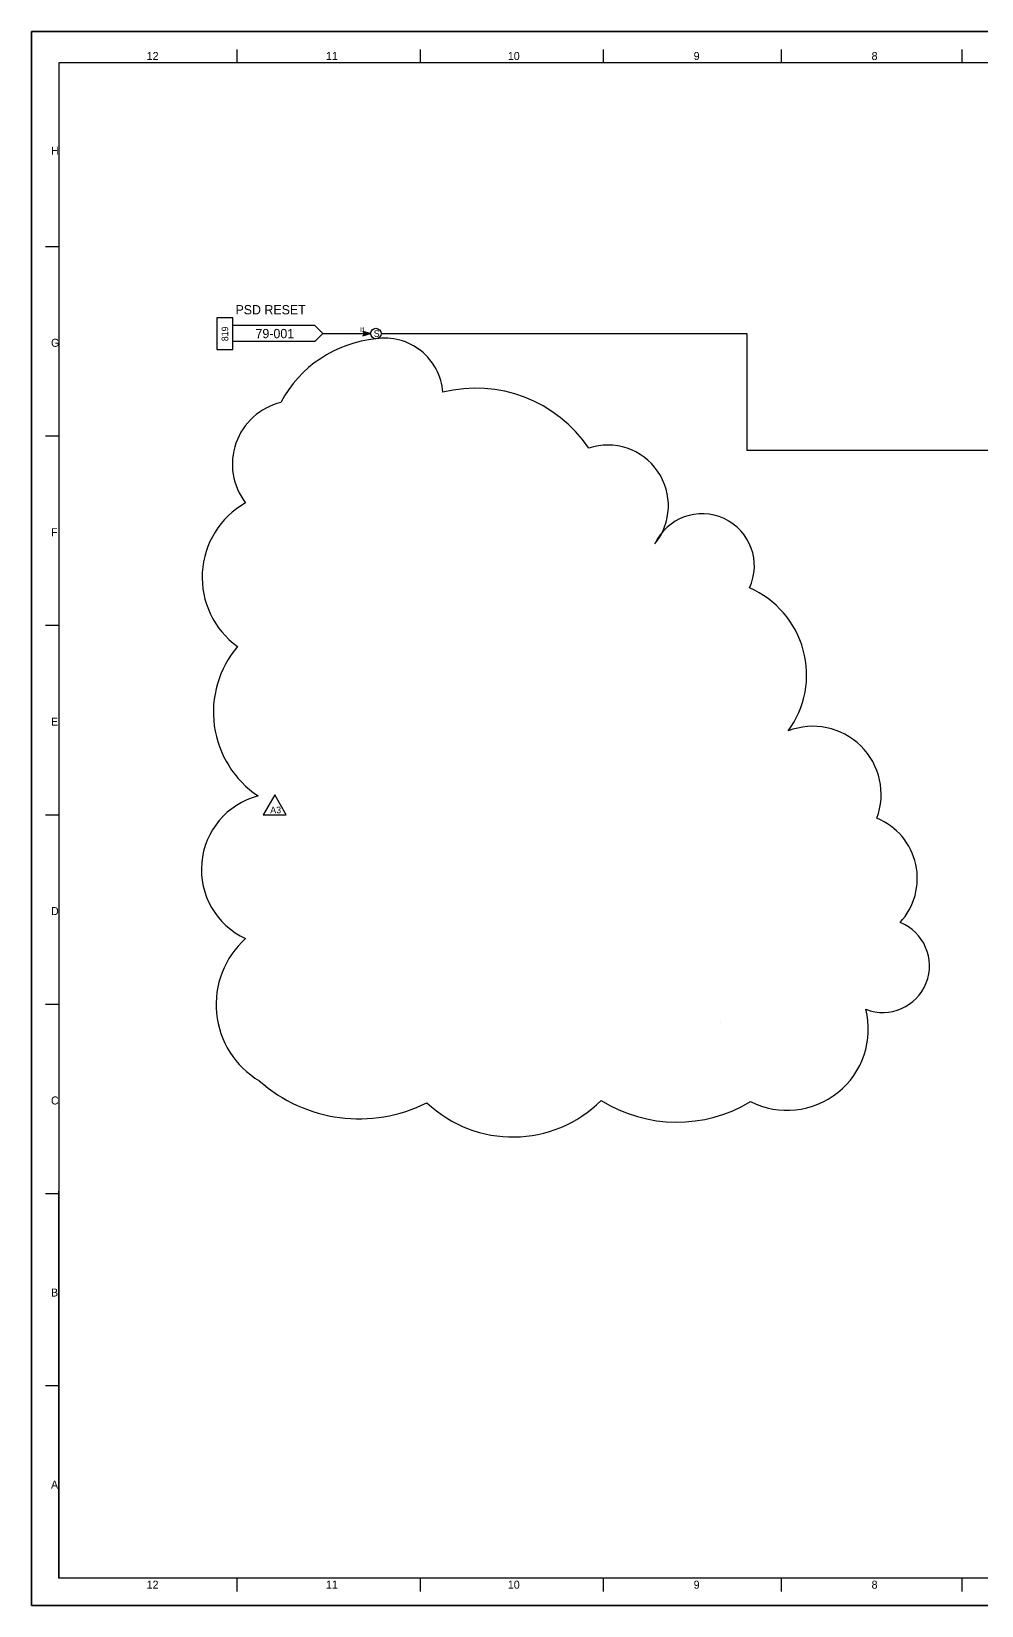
# Model space of a CAD drawing. Extents: x 0 to 841, y 0 to 594.
# Drawn here: x 0 to 359, y 0 to 594 of the extents above; entities that cross this region are included whole.
import ezdxf

# ---------------------------------------------------------------- set-up
doc = ezdxf.new("R2010")
doc.units = 0
for name, color, linetype in [('01-LIN-025-A', 7, 'Continuous'), ('08-LIN-050-A', 7, 'Continuous'), ('09-LIN-050-B', 7, 'Continuous'), ('12-LIN-100-A', 7, 'Continuous'), ('18-LIN-025-SP', 7, 'Continuous'), ('45-', 7, 'Continuous'), ('46-', 7, 'Continuous'), ('48-BOR-018', 7, 'Continuous'), ('49-LOG-UD', 7, 'Continuous'), ('50-REV-035-TRNG', 7, 'Continuous'), ('51-REV-035-CLD', 7, 'Continuous')]:
    doc.layers.add(name, color=color, linetype=linetype)

msp = doc.modelspace()

# ---------------------------------------------------------------- linework, layer by layer
at = {"layer": '01-LIN-025-A'}
for p, q in [((77.49, 587.26), (77.49, 582.23)), ((146.65, 587.26), (146.65, 582.23)), ((215.82, 587.26), (215.82, 582.23)), ((282.98, 587.26), (282.98, 582.23)), ((351.14, 587.26), (351.14, 582.23)), ((10.33, 512.76), (5.32, 512.76)), ((70, 486), (70, 474)), ((76, 486), (70, 486)), ((76, 474), (76, 486)), ((107, 483), (76, 483)), ((107, 483), (110, 480)), ((107, 477), (76, 477)), ((110, 480), (107, 477)), ((70, 474), (76, 474)), ((10.33, 441.28), (5.32, 441.28)), ((10.33, 369.8), (5.32, 369.8)), ((10.33, 298.32), (5.32, 298.32)), ((10.33, 226.84), (5.32, 226.84)), ((10.33, 155.36), (5.32, 155.36)), ((10.33, 10.38), (10.33, 156.36)), ((10.33, 82.87), (5.32, 82.87)), ((77.49, 10.38), (77.49, 5.35)), ((146.65, 10.38), (146.65, 5.35)), ((215.82, 10.38), (215.82, 5.35)), ((282.98, 10.38), (282.98, 5.35)), ((351.14, 10.38), (351.14, 5.35))]:
    msp.add_line(p, q, dxfattribs=at)
at = {"layer": '08-LIN-050-A'}
for p, q in [((829.26, 582.23), (10.33, 582.23)), ((10.33, 582.23), (10.33, 10.38)), ((648.95, 10.38), (10.33, 10.38))]:
    msp.add_line(p, q, dxfattribs=at)
at = {"layer": '09-LIN-050-B'}
msp.add_lwpolyline([(0, 0), (841, 0), (841, 594), (0, 594)], close=True, dxfattribs=at)
at = {"layer": '12-LIN-100-A'}
msp.add_line((260, 220), (260, 220), dxfattribs=at)
msp.add_lwpolyline([(0, 594), (841, 594), (841, 0), (0, 0)], close=True, dxfattribs=at)
at = {"layer": '18-LIN-025-SP'}
msp.add_lwpolyline([(132, 480), (270, 480), (270, 436), (448, 436)], dxfattribs=at)
at = {"layer": '46-'}
for p, q in [((128, 480), (125, 480.8)), ((125, 480.8), (125.8, 480)), ((125.8, 480), (125, 479.2)), ((125, 479.2), (128, 480)), ((127.6, 480), (125.4, 480.6)), ((125.4, 480.6), (126, 480)), ((126, 480), (125.4, 479.4)), ((125.4, 479.4), (127.6, 480)), ((127.2, 480), (125.8, 480.4)), ((125.8, 480.4), (126.2, 480)), ((126.2, 480), (125.8, 479.6)), ((125.8, 479.6), (127.2, 480)), ((126.8, 480), (126.2, 480.2)), ((126.2, 480.2), (126.4, 480)), ((126.4, 480), (126.2, 479.8)), ((126.2, 479.8), (126.8, 480))]:
    msp.add_line(p, q, dxfattribs=at)
msp.add_lwpolyline([(110, 480), (128, 480)], dxfattribs=at)
at = {"layer": '48-BOR-018'}
msp.add_circle((130, 480), 2, dxfattribs=at)
at = {"layer": '50-REV-035-TRNG'}
msp.add_lwpolyline([(91.81, 305.92), (87.48, 298.42), (96.14, 298.42)], close=True, dxfattribs=at)
at = {"layer": '51-REV-035-CLD'}
for centre, radius, start, end in [((134.32, 432.74), 45.47, 95.45424, 152.15862), ((133.36, 456.34), 21.92, 3.93974, 98.82223), ((167.71, 407.96), 51.43, 34.06051, 104.04455), ((99.74, 430.71), 23.93, 103.58255, 217.60551), ((217.5, 415.03), 22.89, 320.9602, 108.28811), ((96.7, 388.02), 32.28, 119.56012, 234.08022), ((253.13, 392.3), 19.7, 335.08581, 155.04512), ((256.8, 351.19), 35.75, 323.72214, 66.60499), ((106.78, 337.14), 38.13, 139.55322, 236.0942), ((294.96, 306.06), 25.73, 339.55621, 111.27975), ((92.83, 277.75), 28.7, 104.77715, 245.1647), ((309.86, 274.39), 24.48, 317.13069, 67.89297), ((321.35, 241.38), 17.58, 248.45902, 68.45902), ((103.24, 226.78), 33.55, 132.02759, 239.08126), ((285.2, 217.52), 30.63, 243.27937, 14.17847), ((123.69, 240.46), 56.78, 228.40398, 296.69632), ((181.68, 224.09), 47.27, 226.60508, 314.89276), ((243.59, 236.29), 53.88, 238.01347, 301.1118)]:
    msp.add_arc(centre, radius, start, end, dxfattribs=at)

# ---------------------------------------------------------------- texts
at = {"layer": '01-LIN-025-A'}
for s, p in [('12', (43.46, 583.23)), ('11', (111.13, 583.23)), ('10', (179.78, 583.23)), ('9', (249.92, 583.23)), ('8', (317.08, 583.23)), ('H', (7.36, 547.49)), ('G', (7.36, 475.01)), ('F', (7.36, 403.53)), ('E', (7.36, 332.04)), ('D', (7.36, 260.56)), ('C', (7.36, 189.08)), ('B', (7.36, 116.6)), ('A', (7.36, 44.11)), ('12', (43.46, 6.35)), ('11', (111.13, 6.35)), ('10', (179.78, 6.35)), ('9', (249.92, 6.35)), ('8', (317.08, 6.35))]:
    msp.add_text(s, height=3.02, dxfattribs=at).set_placement(p)
at = {"layer": '45-'}
msp.add_text('I1', height=1.75, dxfattribs=at).set_placement((124.02, 480.63))
at = {"layer": '49-LOG-UD'}
for s, p in [('PSD RESET', (77, 487.25)), ('79-001', (84.56, 478.25))]:
    msp.add_text(s, height=3.5, dxfattribs=at).set_placement(p)
msp.add_text('819', height=2.5, rotation=90, dxfattribs=at).set_placement((74.25, 477.11))
at = {"layer": '50-REV-035-TRNG'}
for s, p in [('S', (129.16, 478.75)), ('A3', (90.12, 298.98))]:
    msp.add_text(s, height=2.5, dxfattribs=at).set_placement(p)

doc.saveas('drawing.dxf')
